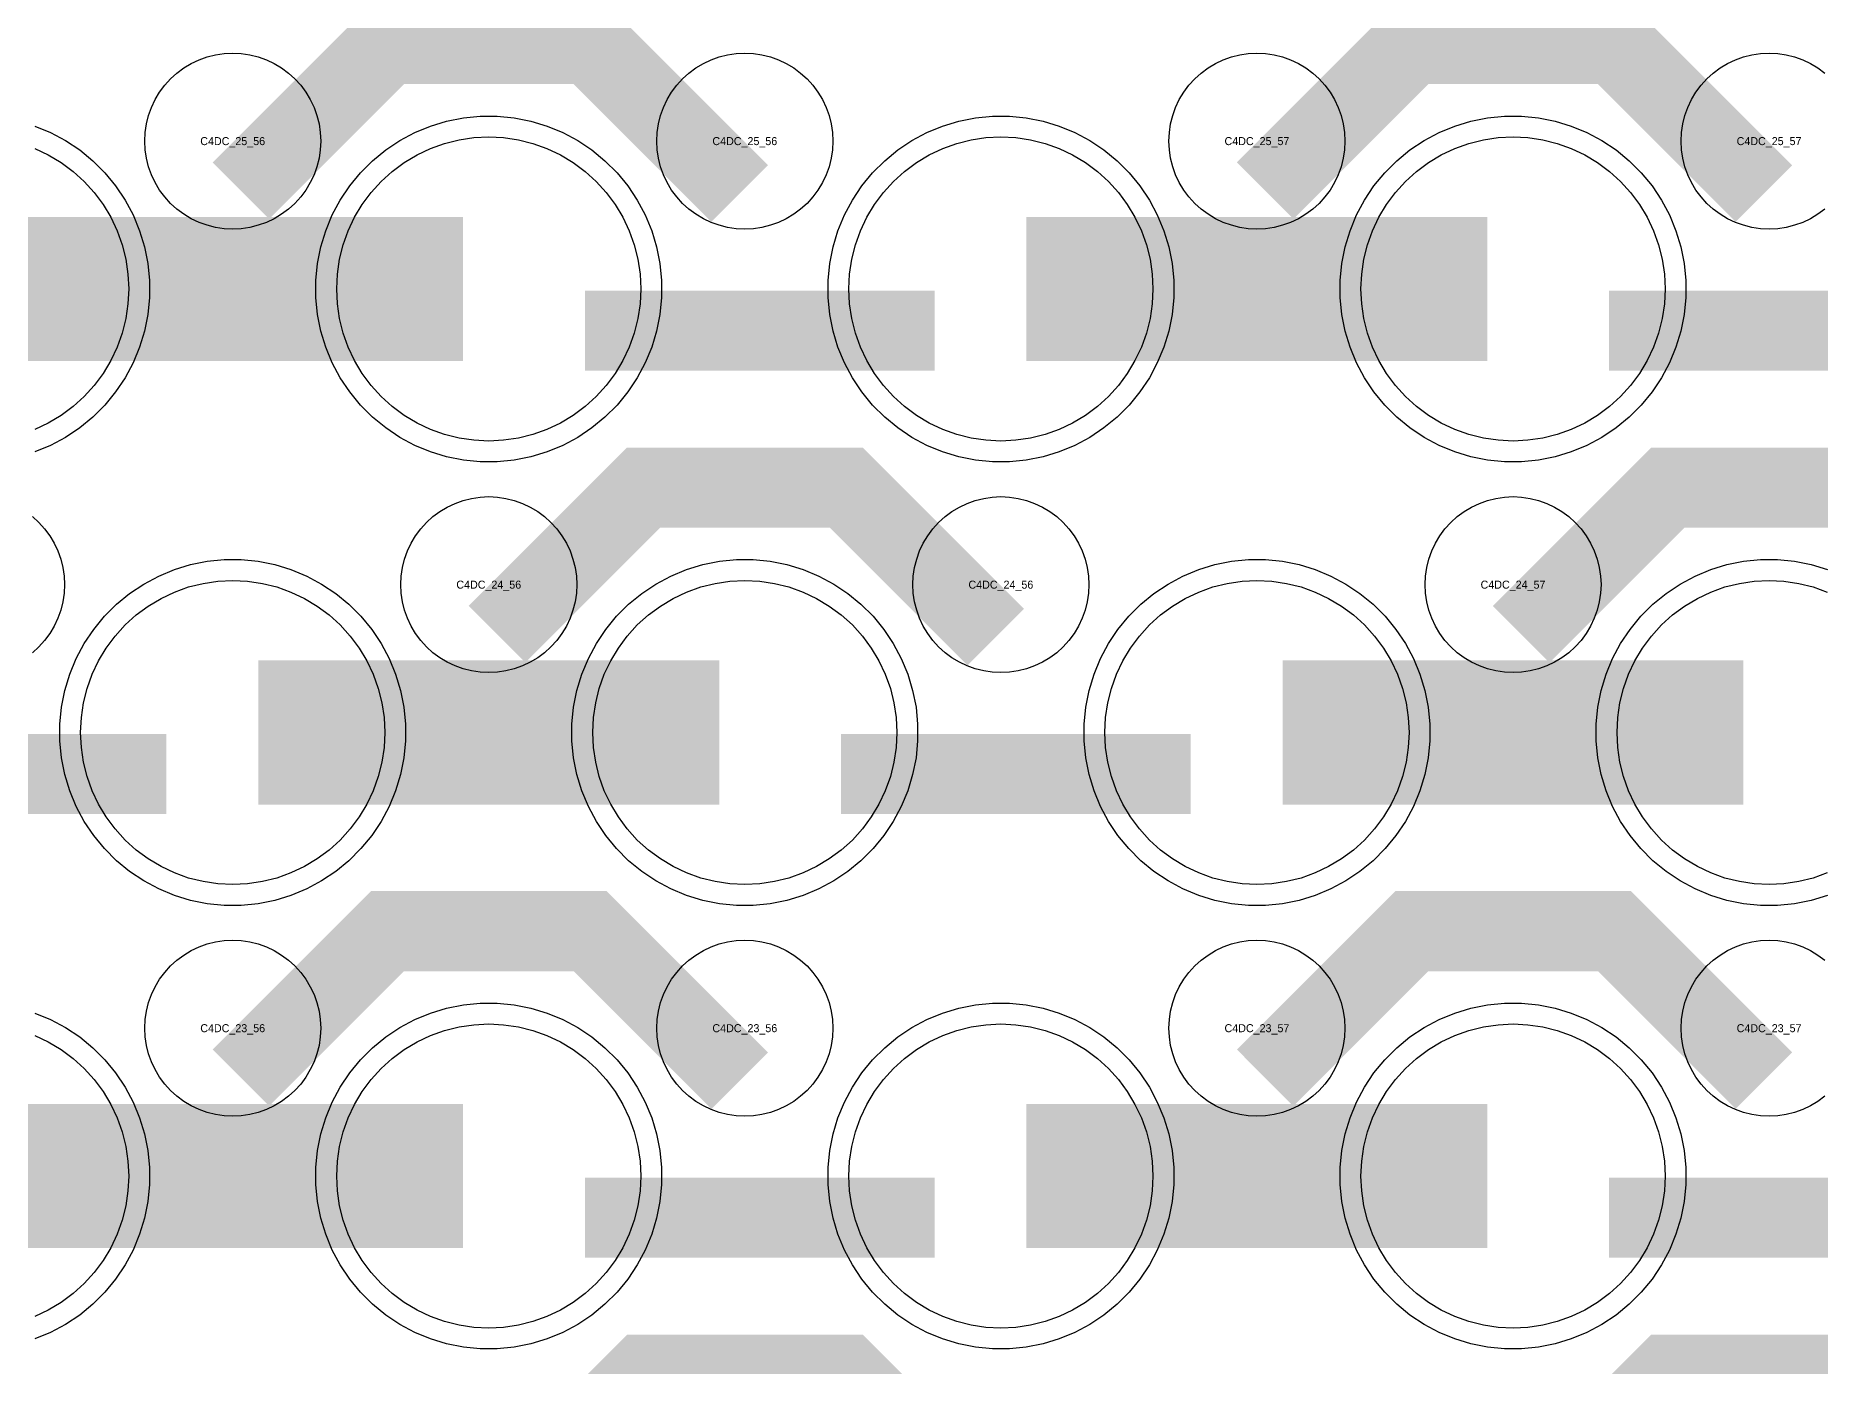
# Model space of a CAD drawing. Extents: x -11880 to 11880, y -14992 to 14992.
# Drawn here: x 5858 to 6416, y -11712 to -11296 of the extents above; entities that cross this region are included whole.
import ezdxf
from ezdxf.enums import TextEntityAlignment as Align

# ---------------------------------------------------------------- set-up
doc = ezdxf.new("R2010")
doc.units = 0
doc.header["$MEASUREMENT"] = 0
for name, color, linetype in [('GDS_775_DT_237', 138, 'CONTINUOUS'), ('RDL1_FS', 34, 'CONTINUOUS'), ('RDL_BS', 160, 'CONTINUOUS')]:
    doc.layers.add(name, color=color, linetype=linetype)

msp = doc.modelspace()

# ---------------------------------------------------------------- linework, layer by layer
at = {"layer": 'RDL1_FS'}
for points in [[(6000, -11422.969), (5995.343, -11422.74), (5990.732, -11422.056), (5986.209, -11420.924), (5981.819, -11419.352), (5977.605, -11417.36), (5973.605, -11414.962), (5969.86, -11412.184), (5966.406, -11409.054), (5963.276, -11405.6), (5960.498, -11401.855), (5958.1, -11397.855), (5956.108, -11393.641), (5954.536, -11389.251), (5953.404, -11384.728), (5952.72, -11380.117), (5952.491, -11375.46), (5952.72, -11370.803), (5953.404, -11366.192), (5954.536, -11361.669), (5956.108, -11357.279), (5958.1, -11353.065), (5960.498, -11349.065), (5963.276, -11345.32), (5966.406, -11341.866), (5969.86, -11338.736), (5973.605, -11335.958), (5977.605, -11333.56), (5981.819, -11331.568), (5986.209, -11329.996), (5990.732, -11328.864), (5995.343, -11328.18), (6000, -11327.951), (6004.657, -11328.18), (6009.268, -11328.864), (6013.791, -11329.996), (6018.181, -11331.568), (6022.395, -11333.56), (6026.395, -11335.958), (6030.14, -11338.736), (6033.594, -11341.866), (6036.724, -11345.32), (6039.502, -11349.065), (6041.9, -11353.065), (6043.892, -11357.279), (6045.464, -11361.669), (6046.596, -11366.192), (6047.28, -11370.803), (6047.509, -11375.46), (6047.28, -11380.117), (6046.596, -11384.728), (6045.464, -11389.251), (6043.892, -11393.641), (6041.9, -11397.855), (6039.502, -11401.855), (6036.724, -11405.6), (6033.594, -11409.054), (6030.14, -11412.184), (6026.395, -11414.962), (6022.395, -11417.36), (6018.181, -11419.352), (6013.791, -11420.924), (6009.268, -11422.056), (6004.657, -11422.74)], [(6160, -11422.969), (6155.343, -11422.74), (6150.732, -11422.056), (6146.209, -11420.924), (6141.819, -11419.352), (6137.605, -11417.36), (6133.605, -11414.962), (6129.86, -11412.184), (6126.406, -11409.054), (6123.276, -11405.6), (6120.498, -11401.855), (6118.1, -11397.855), (6116.108, -11393.641), (6114.536, -11389.251), (6113.404, -11384.728), (6112.72, -11380.117), (6112.491, -11375.46), (6112.72, -11370.803), (6113.404, -11366.192), (6114.536, -11361.669), (6116.108, -11357.279), (6118.1, -11353.065), (6120.498, -11349.065), (6123.276, -11345.32), (6126.406, -11341.866), (6129.86, -11338.736), (6133.605, -11335.958), (6137.605, -11333.56), (6141.819, -11331.568), (6146.209, -11329.996), (6150.732, -11328.864), (6155.343, -11328.18), (6160, -11327.951), (6164.657, -11328.18), (6169.268, -11328.864), (6173.791, -11329.996), (6178.181, -11331.568), (6182.395, -11333.56), (6186.395, -11335.958), (6190.14, -11338.736), (6193.594, -11341.866), (6196.724, -11345.32), (6199.502, -11349.065), (6201.9, -11353.065), (6203.892, -11357.279), (6205.464, -11361.669), (6206.596, -11366.192), (6207.28, -11370.803), (6207.509, -11375.46), (6207.28, -11380.117), (6206.596, -11384.728), (6205.464, -11389.251), (6203.892, -11393.641), (6201.9, -11397.855), (6199.502, -11401.855), (6196.724, -11405.6), (6193.594, -11409.054), (6190.14, -11412.184), (6186.395, -11414.962), (6182.395, -11417.36), (6178.181, -11419.352), (6173.791, -11420.924), (6169.268, -11422.056), (6164.657, -11422.74)], [(6320, -11422.969), (6315.343, -11422.74), (6310.732, -11422.056), (6306.209, -11420.924), (6301.819, -11419.352), (6297.605, -11417.36), (6293.605, -11414.962), (6289.86, -11412.184), (6286.406, -11409.054), (6283.276, -11405.6), (6280.498, -11401.855), (6278.1, -11397.855), (6276.108, -11393.641), (6274.536, -11389.251), (6273.404, -11384.728), (6272.72, -11380.117), (6272.491, -11375.46), (6272.72, -11370.803), (6273.404, -11366.192), (6274.536, -11361.669), (6276.108, -11357.279), (6278.1, -11353.065), (6280.498, -11349.065), (6283.276, -11345.32), (6286.406, -11341.866), (6289.86, -11338.736), (6293.605, -11335.958), (6297.605, -11333.56), (6301.819, -11331.568), (6306.209, -11329.996), (6310.732, -11328.864), (6315.343, -11328.18), (6320, -11327.951), (6324.657, -11328.18), (6329.268, -11328.864), (6333.791, -11329.996), (6338.181, -11331.568), (6342.395, -11333.56), (6346.395, -11335.958), (6350.14, -11338.736), (6353.594, -11341.866), (6356.724, -11345.32), (6359.502, -11349.065), (6361.9, -11353.065), (6363.892, -11357.279), (6365.464, -11361.669), (6366.596, -11366.192), (6367.28, -11370.803), (6367.509, -11375.46), (6367.28, -11380.117), (6366.596, -11384.728), (6365.464, -11389.251), (6363.892, -11393.641), (6361.9, -11397.855), (6359.502, -11401.855), (6356.724, -11405.6), (6353.594, -11409.054), (6350.14, -11412.184), (6346.395, -11414.962), (6342.395, -11417.36), (6338.181, -11419.352), (6333.791, -11420.924), (6329.268, -11422.056), (6324.657, -11422.74)]]:
    msp.add_lwpolyline(points, close=True, dxfattribs=at)
msp.add_lwpolyline([(5858.181, -11331.568), (5862.395, -11333.56), (5866.395, -11335.958), (5870.14, -11338.736), (5873.594, -11341.866), (5876.724, -11345.32), (5879.502, -11349.065), (5881.9, -11353.065), (5883.892, -11357.279), (5885.464, -11361.669), (5886.596, -11366.192), (5887.28, -11370.803), (5887.509, -11375.46), (5887.28, -11380.117), (5886.596, -11384.728), (5885.464, -11389.251), (5883.892, -11393.641), (5881.9, -11397.855), (5879.502, -11401.855), (5876.724, -11405.6), (5873.594, -11409.054), (5870.14, -11412.184), (5866.395, -11414.962), (5862.395, -11417.36), (5858.181, -11419.352)], dxfattribs=at)
for points in [[(5848.002, -11375.46, 45, 45, 0), (5920.002, -11375.46, 45, 45, 0)], [(5920.002, -11375.46, 45, 45, 0), (5992.002, -11375.46, 45, 45, 0)], [(6168.002, -11375.46, 45, 45, 0), (6240.002, -11375.46, 45, 45, 0)], [(6240.002, -11375.46, 45, 45, 0), (6312.002, -11375.46, 45, 45, 0)]]:
    msp.add_lwpolyline(points, format="xyseb", dxfattribs=at)
at = {"layer": 'RDL1_FS', "color": 241, "true_color": 0xf7abae}
for points in [[(5920, -11561.534), (5915.343, -11561.305), (5910.732, -11560.621), (5906.209, -11559.489), (5901.819, -11557.917), (5897.605, -11555.925), (5893.605, -11553.527), (5889.86, -11550.749), (5886.406, -11547.619), (5883.276, -11544.165), (5880.498, -11540.42), (5878.1, -11536.42), (5876.108, -11532.206), (5874.536, -11527.816), (5873.404, -11523.293), (5872.72, -11518.682), (5872.491, -11514.025), (5872.72, -11509.368), (5873.404, -11504.757), (5874.536, -11500.234), (5876.108, -11495.844), (5878.1, -11491.63), (5880.498, -11487.63), (5883.276, -11483.885), (5886.406, -11480.431), (5889.86, -11477.301), (5893.605, -11474.523), (5897.605, -11472.125), (5901.819, -11470.133), (5906.209, -11468.561), (5910.732, -11467.429), (5915.343, -11466.745), (5920, -11466.516), (5924.657, -11466.745), (5929.268, -11467.429), (5933.791, -11468.561), (5938.181, -11470.133), (5942.395, -11472.125), (5946.395, -11474.523), (5950.14, -11477.301), (5953.594, -11480.431), (5956.724, -11483.885), (5959.502, -11487.63), (5961.9, -11491.63), (5963.892, -11495.844), (5965.464, -11500.234), (5966.596, -11504.757), (5967.28, -11509.368), (5967.509, -11514.025), (5967.28, -11518.682), (5966.596, -11523.293), (5965.464, -11527.816), (5963.892, -11532.206), (5961.9, -11536.42), (5959.502, -11540.42), (5956.724, -11544.165), (5953.594, -11547.619), (5950.14, -11550.749), (5946.395, -11553.527), (5942.395, -11555.925), (5938.181, -11557.917), (5933.791, -11559.489), (5929.268, -11560.621), (5924.657, -11561.305)], [(6080, -11561.534), (6075.343, -11561.305), (6070.732, -11560.621), (6066.209, -11559.489), (6061.819, -11557.917), (6057.605, -11555.925), (6053.605, -11553.527), (6049.86, -11550.749), (6046.406, -11547.619), (6043.276, -11544.165), (6040.498, -11540.42), (6038.1, -11536.42), (6036.108, -11532.206), (6034.536, -11527.816), (6033.404, -11523.293), (6032.72, -11518.682), (6032.491, -11514.025), (6032.72, -11509.368), (6033.404, -11504.757), (6034.536, -11500.234), (6036.108, -11495.844), (6038.1, -11491.63), (6040.498, -11487.63), (6043.276, -11483.885), (6046.406, -11480.431), (6049.86, -11477.301), (6053.605, -11474.523), (6057.605, -11472.125), (6061.819, -11470.133), (6066.209, -11468.561), (6070.732, -11467.429), (6075.343, -11466.745), (6080, -11466.516), (6084.657, -11466.745), (6089.268, -11467.429), (6093.791, -11468.561), (6098.181, -11470.133), (6102.395, -11472.125), (6106.395, -11474.523), (6110.14, -11477.301), (6113.594, -11480.431), (6116.724, -11483.885), (6119.502, -11487.63), (6121.9, -11491.63), (6123.892, -11495.844), (6125.464, -11500.234), (6126.596, -11504.757), (6127.28, -11509.368), (6127.509, -11514.025), (6127.28, -11518.682), (6126.596, -11523.293), (6125.464, -11527.816), (6123.892, -11532.206), (6121.9, -11536.42), (6119.502, -11540.42), (6116.724, -11544.165), (6113.594, -11547.619), (6110.14, -11550.749), (6106.395, -11553.527), (6102.395, -11555.925), (6098.181, -11557.917), (6093.791, -11559.489), (6089.268, -11560.621), (6084.657, -11561.305)], [(6240, -11561.534), (6235.343, -11561.305), (6230.732, -11560.621), (6226.209, -11559.489), (6221.819, -11557.917), (6217.605, -11555.925), (6213.605, -11553.527), (6209.86, -11550.749), (6206.406, -11547.619), (6203.276, -11544.165), (6200.498, -11540.42), (6198.1, -11536.42), (6196.108, -11532.206), (6194.536, -11527.816), (6193.404, -11523.293), (6192.72, -11518.682), (6192.491, -11514.025), (6192.72, -11509.368), (6193.404, -11504.757), (6194.536, -11500.234), (6196.108, -11495.844), (6198.1, -11491.63), (6200.498, -11487.63), (6203.276, -11483.885), (6206.406, -11480.431), (6209.86, -11477.301), (6213.605, -11474.523), (6217.605, -11472.125), (6221.819, -11470.133), (6226.209, -11468.561), (6230.732, -11467.429), (6235.343, -11466.745), (6240, -11466.516), (6244.657, -11466.745), (6249.268, -11467.429), (6253.791, -11468.561), (6258.181, -11470.133), (6262.395, -11472.125), (6266.395, -11474.523), (6270.14, -11477.301), (6273.594, -11480.431), (6276.724, -11483.885), (6279.502, -11487.63), (6281.9, -11491.63), (6283.892, -11495.844), (6285.464, -11500.234), (6286.596, -11504.757), (6287.28, -11509.368), (6287.509, -11514.025), (6287.28, -11518.682), (6286.596, -11523.293), (6285.464, -11527.816), (6283.892, -11532.206), (6281.9, -11536.42), (6279.502, -11540.42), (6276.724, -11544.165), (6273.594, -11547.619), (6270.14, -11550.749), (6266.395, -11553.527), (6262.395, -11555.925), (6258.181, -11557.917), (6253.791, -11559.489), (6249.268, -11560.621), (6244.657, -11561.305)], [(6000, -11700.099), (5995.343, -11699.87), (5990.732, -11699.186), (5986.209, -11698.054), (5981.819, -11696.482), (5977.605, -11694.49), (5973.605, -11692.092), (5969.86, -11689.314), (5966.406, -11686.184), (5963.276, -11682.73), (5960.498, -11678.985), (5958.1, -11674.985), (5956.108, -11670.771), (5954.536, -11666.381), (5953.404, -11661.858), (5952.72, -11657.247), (5952.491, -11652.59), (5952.72, -11647.933), (5953.404, -11643.322), (5954.536, -11638.799), (5956.108, -11634.409), (5958.1, -11630.195), (5960.498, -11626.195), (5963.276, -11622.45), (5966.406, -11618.996), (5969.86, -11615.866), (5973.605, -11613.088), (5977.605, -11610.69), (5981.819, -11608.698), (5986.209, -11607.126), (5990.732, -11605.994), (5995.343, -11605.31), (6000, -11605.081), (6004.657, -11605.31), (6009.268, -11605.994), (6013.791, -11607.126), (6018.181, -11608.698), (6022.395, -11610.69), (6026.395, -11613.088), (6030.14, -11615.866), (6033.594, -11618.996), (6036.724, -11622.45), (6039.502, -11626.195), (6041.9, -11630.195), (6043.892, -11634.409), (6045.464, -11638.799), (6046.596, -11643.322), (6047.28, -11647.933), (6047.509, -11652.59), (6047.28, -11657.247), (6046.596, -11661.858), (6045.464, -11666.381), (6043.892, -11670.771), (6041.9, -11674.985), (6039.502, -11678.985), (6036.724, -11682.73), (6033.594, -11686.184), (6030.14, -11689.314), (6026.395, -11692.092), (6022.395, -11694.49), (6018.181, -11696.482), (6013.791, -11698.054), (6009.268, -11699.186), (6004.657, -11699.87)], [(6160, -11700.099), (6155.343, -11699.87), (6150.732, -11699.186), (6146.209, -11698.054), (6141.819, -11696.482), (6137.605, -11694.49), (6133.605, -11692.092), (6129.86, -11689.314), (6126.406, -11686.184), (6123.276, -11682.73), (6120.498, -11678.985), (6118.1, -11674.985), (6116.108, -11670.771), (6114.536, -11666.381), (6113.404, -11661.858), (6112.72, -11657.247), (6112.491, -11652.59), (6112.72, -11647.933), (6113.404, -11643.322), (6114.536, -11638.799), (6116.108, -11634.409), (6118.1, -11630.195), (6120.498, -11626.195), (6123.276, -11622.45), (6126.406, -11618.996), (6129.86, -11615.866), (6133.605, -11613.088), (6137.605, -11610.69), (6141.819, -11608.698), (6146.209, -11607.126), (6150.732, -11605.994), (6155.343, -11605.31), (6160, -11605.081), (6164.657, -11605.31), (6169.268, -11605.994), (6173.791, -11607.126), (6178.181, -11608.698), (6182.395, -11610.69), (6186.395, -11613.088), (6190.14, -11615.866), (6193.594, -11618.996), (6196.724, -11622.45), (6199.502, -11626.195), (6201.9, -11630.195), (6203.892, -11634.409), (6205.464, -11638.799), (6206.596, -11643.322), (6207.28, -11647.933), (6207.509, -11652.59), (6207.28, -11657.247), (6206.596, -11661.858), (6205.464, -11666.381), (6203.892, -11670.771), (6201.9, -11674.985), (6199.502, -11678.985), (6196.724, -11682.73), (6193.594, -11686.184), (6190.14, -11689.314), (6186.395, -11692.092), (6182.395, -11694.49), (6178.181, -11696.482), (6173.791, -11698.054), (6169.268, -11699.186), (6164.657, -11699.87)], [(6320, -11700.099), (6315.343, -11699.87), (6310.732, -11699.186), (6306.209, -11698.054), (6301.819, -11696.482), (6297.605, -11694.49), (6293.605, -11692.092), (6289.86, -11689.314), (6286.406, -11686.184), (6283.276, -11682.73), (6280.498, -11678.985), (6278.1, -11674.985), (6276.108, -11670.771), (6274.536, -11666.381), (6273.404, -11661.858), (6272.72, -11657.247), (6272.491, -11652.59), (6272.72, -11647.933), (6273.404, -11643.322), (6274.536, -11638.799), (6276.108, -11634.409), (6278.1, -11630.195), (6280.498, -11626.195), (6283.276, -11622.45), (6286.406, -11618.996), (6289.86, -11615.866), (6293.605, -11613.088), (6297.605, -11610.69), (6301.819, -11608.698), (6306.209, -11607.126), (6310.732, -11605.994), (6315.343, -11605.31), (6320, -11605.081), (6324.657, -11605.31), (6329.268, -11605.994), (6333.791, -11607.126), (6338.181, -11608.698), (6342.395, -11610.69), (6346.395, -11613.088), (6350.14, -11615.866), (6353.594, -11618.996), (6356.724, -11622.45), (6359.502, -11626.195), (6361.9, -11630.195), (6363.892, -11634.409), (6365.464, -11638.799), (6366.596, -11643.322), (6367.28, -11647.933), (6367.509, -11652.59), (6367.28, -11657.247), (6366.596, -11661.858), (6365.464, -11666.381), (6363.892, -11670.771), (6361.9, -11674.985), (6359.502, -11678.985), (6356.724, -11682.73), (6353.594, -11686.184), (6350.14, -11689.314), (6346.395, -11692.092), (6342.395, -11694.49), (6338.181, -11696.482), (6333.791, -11698.054), (6329.268, -11699.186), (6324.657, -11699.87)]]:
    msp.add_lwpolyline(points, close=True, dxfattribs=at)
for points in [[(6418.181, -11557.917), (6413.791, -11559.489), (6409.268, -11560.621), (6404.657, -11561.305), (6400, -11561.534), (6395.343, -11561.305), (6390.732, -11560.621), (6386.209, -11559.489), (6381.819, -11557.917), (6377.605, -11555.925), (6373.605, -11553.527), (6369.86, -11550.749), (6366.406, -11547.619), (6363.276, -11544.165), (6360.498, -11540.42), (6358.1, -11536.42), (6356.108, -11532.206), (6354.536, -11527.816), (6353.404, -11523.293), (6352.72, -11518.682), (6352.491, -11514.025), (6352.72, -11509.368), (6353.404, -11504.757), (6354.536, -11500.234), (6356.108, -11495.844), (6358.1, -11491.63), (6360.498, -11487.63), (6363.276, -11483.885), (6366.406, -11480.431), (6369.86, -11477.301), (6373.605, -11474.523), (6377.605, -11472.125), (6381.819, -11470.133), (6386.209, -11468.561), (6390.732, -11467.429), (6395.343, -11466.745), (6400, -11466.516), (6404.657, -11466.745), (6409.268, -11467.429), (6413.791, -11468.561), (6418.181, -11470.133)], [(5858.181, -11608.698), (5862.395, -11610.69), (5866.395, -11613.088), (5870.14, -11615.866), (5873.594, -11618.996), (5876.724, -11622.45), (5879.502, -11626.195), (5881.9, -11630.195), (5883.892, -11634.409), (5885.464, -11638.799), (5886.596, -11643.322), (5887.28, -11647.933), (5887.509, -11652.59), (5887.28, -11657.247), (5886.596, -11661.858), (5885.464, -11666.381), (5883.892, -11670.771), (5881.9, -11674.985), (5879.502, -11678.985), (5876.724, -11682.73), (5873.594, -11686.184), (5870.14, -11689.314), (5866.395, -11692.092), (5862.395, -11694.49), (5858.181, -11696.482)]]:
    msp.add_lwpolyline(points, dxfattribs=at)
for points in [[(5928.002, -11514.025, 45, 45, 0), (6000.002, -11514.025, 45, 45, 0)], [(6000.002, -11514.025, 45, 45, 0), (6072.002, -11514.025, 45, 45, 0)], [(6248.002, -11514.025, 45, 45, 0), (6320.002, -11514.025, 45, 45, 0)], [(6320.002, -11514.025, 45, 45, 0), (6392.002, -11514.025, 45, 45, 0)], [(5848.002, -11652.59, 45, 45, 0), (5920.002, -11652.59, 45, 45, 0)], [(5920.002, -11652.59, 45, 45, 0), (5992.002, -11652.59, 45, 45, 0)], [(6168.002, -11652.59, 45, 45, 0), (6240.002, -11652.59, 45, 45, 0)], [(6240.002, -11652.59, 45, 45, 0), (6312.002, -11652.59, 45, 45, 0)]]:
    msp.add_lwpolyline(points, format="xyseb", dxfattribs=at)
at = {"layer": 'RDL_BS'}
for points in [[(5922.562, -11344.774, 25, 25, 0), (5968.377, -11298.959, 25, 25, 0), (6001.93, -11298.959, 25, 25, 0)], [(6078.401, -11345.673, 25, 25, 0), (6031.687, -11298.959, 25, 25, 0), (6001.929, -11298.959, 25, 25, 0)], [(6242.562, -11344.774, 25, 25, 0), (6288.377, -11298.959, 25, 25, 0), (6321.93, -11298.959, 25, 25, 0)], [(6398.401, -11345.673, 25, 25, 0), (6351.687, -11298.959, 25, 25, 0), (6321.929, -11298.959, 25, 25, 0)], [(6030.016, -11388.473, 25, 25, 0), (6139.281, -11388.473, 25, 25, 0)], [(6350.016, -11388.473, 25, 25, 0), (6459.281, -11388.473, 25, 25, 0)], [(6002.562, -11483.339, 25, 25, 0), (6048.377, -11437.524, 25, 25, 0), (6081.93, -11437.524, 25, 25, 0)], [(6158.401, -11484.238, 25, 25, 0), (6111.687, -11437.524, 25, 25, 0), (6081.929, -11437.524, 25, 25, 0)], [(6322.562, -11483.339, 25, 25, 0), (6368.377, -11437.524, 25, 25, 0), (6401.93, -11437.524, 25, 25, 0)], [(6478.401, -11484.238, 25, 25, 0), (6431.687, -11437.524, 25, 25, 0), (6401.929, -11437.524, 25, 25, 0)], [(5922.562, -11621.904, 25, 25, 0), (5968.377, -11576.089, 25, 25, 0), (6001.93, -11576.089, 25, 25, 0)], [(6078.401, -11622.803, 25, 25, 0), (6031.687, -11576.089, 25, 25, 0), (6001.929, -11576.089, 25, 25, 0)], [(6242.562, -11621.904, 25, 25, 0), (6288.377, -11576.089, 25, 25, 0), (6321.93, -11576.089, 25, 25, 0)], [(6398.401, -11622.803, 25, 25, 0), (6351.687, -11576.089, 25, 25, 0), (6321.929, -11576.089, 25, 25, 0)], [(6002.562, -11760.469, 25, 25, 0), (6048.377, -11714.654, 25, 25, 0), (6081.93, -11714.654, 25, 25, 0)], [(6158.401, -11761.368, 25, 25, 0), (6111.687, -11714.654, 25, 25, 0), (6081.929, -11714.654, 25, 25, 0)], [(6322.562, -11760.469, 25, 25, 0), (6368.377, -11714.654, 25, 25, 0), (6401.93, -11714.654, 25, 25, 0)], [(6478.401, -11761.368, 25, 25, 0), (6431.687, -11714.654, 25, 25, 0), (6401.929, -11714.654, 25, 25, 0)]]:
    msp.add_lwpolyline(points, format="xyseb", dxfattribs=at)
for points in [[(5920, -11356.766), (5917.307, -11356.634), (5914.635, -11356.238), (5912.016, -11355.581), (5909.481, -11354.674), (5907.044, -11353.522), (5904.72, -11352.129), (5902.557, -11350.526), (5900.558, -11348.714), (5898.746, -11346.715), (5897.143, -11344.552), (5895.75, -11342.228), (5894.598, -11339.791), (5893.691, -11337.256), (5893.034, -11334.637), (5892.638, -11331.965), (5892.506, -11329.272), (5892.638, -11326.579), (5893.034, -11323.907), (5893.691, -11321.288), (5894.598, -11318.753), (5895.75, -11316.316), (5897.143, -11313.992), (5898.746, -11311.829), (5900.558, -11309.83), (5902.557, -11308.018), (5904.72, -11306.415), (5907.044, -11305.022), (5909.481, -11303.87), (5912.016, -11302.963), (5914.635, -11302.306), (5917.307, -11301.91), (5920, -11301.778), (5922.693, -11301.91), (5925.365, -11302.306), (5927.984, -11302.963), (5930.519, -11303.87), (5932.956, -11305.022), (5935.28, -11306.415), (5937.443, -11308.018), (5939.442, -11309.83), (5941.254, -11311.829), (5942.857, -11313.992), (5944.25, -11316.316), (5945.402, -11318.753), (5946.309, -11321.288), (5946.966, -11323.907), (5947.362, -11326.579), (5947.494, -11329.272), (5947.362, -11331.965), (5946.966, -11334.637), (5946.309, -11337.256), (5945.402, -11339.791), (5944.25, -11342.228), (5942.857, -11344.552), (5941.254, -11346.715), (5939.442, -11348.714), (5937.443, -11350.526), (5935.28, -11352.129), (5932.956, -11353.522), (5930.519, -11354.674), (5927.984, -11355.581), (5925.365, -11356.238), (5922.693, -11356.634)], [(6080, -11356.766), (6077.307, -11356.634), (6074.635, -11356.238), (6072.016, -11355.581), (6069.481, -11354.674), (6067.044, -11353.522), (6064.72, -11352.129), (6062.557, -11350.526), (6060.558, -11348.714), (6058.746, -11346.715), (6057.143, -11344.552), (6055.75, -11342.228), (6054.598, -11339.791), (6053.691, -11337.256), (6053.034, -11334.637), (6052.638, -11331.965), (6052.506, -11329.272), (6052.638, -11326.579), (6053.034, -11323.907), (6053.691, -11321.288), (6054.598, -11318.753), (6055.75, -11316.316), (6057.143, -11313.992), (6058.746, -11311.829), (6060.558, -11309.83), (6062.557, -11308.018), (6064.72, -11306.415), (6067.044, -11305.022), (6069.481, -11303.87), (6072.016, -11302.963), (6074.635, -11302.306), (6077.307, -11301.91), (6080, -11301.778), (6082.693, -11301.91), (6085.365, -11302.306), (6087.984, -11302.963), (6090.519, -11303.87), (6092.956, -11305.022), (6095.28, -11306.415), (6097.443, -11308.018), (6099.442, -11309.83), (6101.254, -11311.829), (6102.857, -11313.992), (6104.25, -11316.316), (6105.402, -11318.753), (6106.309, -11321.288), (6106.966, -11323.907), (6107.362, -11326.579), (6107.494, -11329.272), (6107.362, -11331.965), (6106.966, -11334.637), (6106.309, -11337.256), (6105.402, -11339.791), (6104.25, -11342.228), (6102.857, -11344.552), (6101.254, -11346.715), (6099.442, -11348.714), (6097.443, -11350.526), (6095.28, -11352.129), (6092.956, -11353.522), (6090.519, -11354.674), (6087.984, -11355.581), (6085.365, -11356.238), (6082.693, -11356.634)], [(6240, -11356.766), (6237.307, -11356.634), (6234.635, -11356.238), (6232.016, -11355.581), (6229.481, -11354.674), (6227.044, -11353.522), (6224.72, -11352.129), (6222.557, -11350.526), (6220.558, -11348.714), (6218.746, -11346.715), (6217.143, -11344.552), (6215.75, -11342.228), (6214.598, -11339.791), (6213.691, -11337.256), (6213.034, -11334.637), (6212.638, -11331.965), (6212.506, -11329.272), (6212.638, -11326.579), (6213.034, -11323.907), (6213.691, -11321.288), (6214.598, -11318.753), (6215.75, -11316.316), (6217.143, -11313.992), (6218.746, -11311.829), (6220.558, -11309.83), (6222.557, -11308.018), (6224.72, -11306.415), (6227.044, -11305.022), (6229.481, -11303.87), (6232.016, -11302.963), (6234.635, -11302.306), (6237.307, -11301.91), (6240, -11301.778), (6242.693, -11301.91), (6245.365, -11302.306), (6247.984, -11302.963), (6250.519, -11303.87), (6252.956, -11305.022), (6255.28, -11306.415), (6257.443, -11308.018), (6259.442, -11309.83), (6261.254, -11311.829), (6262.857, -11313.992), (6264.25, -11316.316), (6265.402, -11318.753), (6266.309, -11321.288), (6266.966, -11323.907), (6267.362, -11326.579), (6267.494, -11329.272), (6267.362, -11331.965), (6266.966, -11334.637), (6266.309, -11337.256), (6265.402, -11339.791), (6264.25, -11342.228), (6262.857, -11344.552), (6261.254, -11346.715), (6259.442, -11348.714), (6257.443, -11350.526), (6255.28, -11352.129), (6252.956, -11353.522), (6250.519, -11354.674), (6247.984, -11355.581), (6245.365, -11356.238), (6242.693, -11356.634)], [(5997.356, -11429.46), (5992.062, -11428.943), (5986.835, -11427.897), (5981.795, -11426.366), (5976.885, -11424.335), (5972.223, -11421.843), (5967.809, -11418.896), (5963.708, -11415.534), (5959.926, -11411.752), (5956.564, -11407.651), (5953.617, -11403.237), (5951.125, -11398.575), (5949.094, -11393.665), (5947.563, -11388.625), (5946.517, -11383.398), (5946, -11378.104), (5946, -11372.816), (5946.517, -11367.522), (5947.563, -11362.295), (5949.094, -11357.255), (5951.125, -11352.345), (5953.617, -11347.683), (5956.564, -11343.269), (5959.926, -11339.168), (5963.708, -11335.386), (5967.809, -11332.024), (5972.223, -11329.077), (5976.885, -11326.585), (5981.795, -11324.554), (5986.835, -11323.023), (5992.062, -11321.977), (5997.356, -11321.46), (6002.644, -11321.46), (6007.938, -11321.977), (6013.165, -11323.023), (6018.205, -11324.554), (6023.115, -11326.585), (6027.777, -11329.077), (6032.191, -11332.024), (6036.292, -11335.386), (6040.074, -11339.168), (6043.436, -11343.269), (6046.383, -11347.683), (6048.875, -11352.345), (6050.906, -11357.255), (6052.437, -11362.295), (6053.483, -11367.522), (6054, -11372.816), (6054, -11378.104), (6053.483, -11383.398), (6052.437, -11388.625), (6050.906, -11393.665), (6048.875, -11398.575), (6046.383, -11403.237), (6043.436, -11407.651), (6040.074, -11411.752), (6036.292, -11415.534), (6032.191, -11418.896), (6027.777, -11421.843), (6023.115, -11424.335), (6018.205, -11426.366), (6013.165, -11427.897), (6007.938, -11428.943), (6002.644, -11429.46)], [(6157.356, -11429.46), (6152.062, -11428.943), (6146.835, -11427.897), (6141.795, -11426.366), (6136.885, -11424.335), (6132.223, -11421.843), (6127.809, -11418.896), (6123.708, -11415.534), (6119.926, -11411.752), (6116.564, -11407.651), (6113.617, -11403.237), (6111.125, -11398.575), (6109.094, -11393.665), (6107.563, -11388.625), (6106.517, -11383.398), (6106, -11378.104), (6106, -11372.816), (6106.517, -11367.522), (6107.563, -11362.295), (6109.094, -11357.255), (6111.125, -11352.345), (6113.617, -11347.683), (6116.564, -11343.269), (6119.926, -11339.168), (6123.708, -11335.386), (6127.809, -11332.024), (6132.223, -11329.077), (6136.885, -11326.585), (6141.795, -11324.554), (6146.835, -11323.023), (6152.062, -11321.977), (6157.356, -11321.46), (6162.644, -11321.46), (6167.938, -11321.977), (6173.165, -11323.023), (6178.205, -11324.554), (6183.115, -11326.585), (6187.777, -11329.077), (6192.191, -11332.024), (6196.292, -11335.386), (6200.074, -11339.168), (6203.436, -11343.269), (6206.383, -11347.683), (6208.875, -11352.345), (6210.906, -11357.255), (6212.437, -11362.295), (6213.483, -11367.522), (6214, -11372.816), (6214, -11378.104), (6213.483, -11383.398), (6212.437, -11388.625), (6210.906, -11393.665), (6208.875, -11398.575), (6206.383, -11403.237), (6203.436, -11407.651), (6200.074, -11411.752), (6196.292, -11415.534), (6192.191, -11418.896), (6187.777, -11421.843), (6183.115, -11424.335), (6178.205, -11426.366), (6173.165, -11427.897), (6167.938, -11428.943), (6162.644, -11429.46)], [(6317.356, -11429.46), (6312.062, -11428.943), (6306.835, -11427.897), (6301.795, -11426.366), (6296.885, -11424.335), (6292.223, -11421.843), (6287.809, -11418.896), (6283.708, -11415.534), (6279.926, -11411.752), (6276.564, -11407.651), (6273.617, -11403.237), (6271.125, -11398.575), (6269.094, -11393.665), (6267.563, -11388.625), (6266.517, -11383.398), (6266, -11378.104), (6266, -11372.816), (6266.517, -11367.522), (6267.563, -11362.295), (6269.094, -11357.255), (6271.125, -11352.345), (6273.617, -11347.683), (6276.564, -11343.269), (6279.926, -11339.168), (6283.708, -11335.386), (6287.809, -11332.024), (6292.223, -11329.077), (6296.885, -11326.585), (6301.795, -11324.554), (6306.835, -11323.023), (6312.062, -11321.977), (6317.356, -11321.46), (6322.644, -11321.46), (6327.938, -11321.977), (6333.165, -11323.023), (6338.205, -11324.554), (6343.115, -11326.585), (6347.777, -11329.077), (6352.191, -11332.024), (6356.292, -11335.386), (6360.074, -11339.168), (6363.436, -11343.269), (6366.383, -11347.683), (6368.875, -11352.345), (6370.906, -11357.255), (6372.437, -11362.295), (6373.483, -11367.522), (6374, -11372.816), (6374, -11378.104), (6373.483, -11383.398), (6372.437, -11388.625), (6370.906, -11393.665), (6368.875, -11398.575), (6366.383, -11403.237), (6363.436, -11407.651), (6360.074, -11411.752), (6356.292, -11415.534), (6352.191, -11418.896), (6347.777, -11421.843), (6343.115, -11424.335), (6338.205, -11426.366), (6333.165, -11427.897), (6327.938, -11428.943), (6322.644, -11429.46)], [(6000, -11495.331), (5997.307, -11495.199), (5994.635, -11494.803), (5992.016, -11494.146), (5989.481, -11493.239), (5987.044, -11492.087), (5984.72, -11490.694), (5982.557, -11489.091), (5980.558, -11487.279), (5978.746, -11485.28), (5977.143, -11483.117), (5975.75, -11480.793), (5974.598, -11478.356), (5973.691, -11475.821), (5973.034, -11473.202), (5972.638, -11470.53), (5972.506, -11467.837), (5972.638, -11465.144), (5973.034, -11462.472), (5973.691, -11459.853), (5974.598, -11457.318), (5975.75, -11454.881), (5977.143, -11452.557), (5978.746, -11450.394), (5980.558, -11448.395), (5982.557, -11446.583), (5984.72, -11444.98), (5987.044, -11443.587), (5989.481, -11442.435), (5992.016, -11441.528), (5994.635, -11440.871), (5997.307, -11440.475), (6000, -11440.343), (6002.693, -11440.475), (6005.365, -11440.871), (6007.984, -11441.528), (6010.519, -11442.435), (6012.956, -11443.587), (6015.28, -11444.98), (6017.443, -11446.583), (6019.442, -11448.395), (6021.254, -11450.394), (6022.857, -11452.557), (6024.25, -11454.881), (6025.402, -11457.318), (6026.309, -11459.853), (6026.966, -11462.472), (6027.362, -11465.144), (6027.494, -11467.837), (6027.362, -11470.53), (6026.966, -11473.202), (6026.309, -11475.821), (6025.402, -11478.356), (6024.25, -11480.793), (6022.857, -11483.117), (6021.254, -11485.28), (6019.442, -11487.279), (6017.443, -11489.091), (6015.28, -11490.694), (6012.956, -11492.087), (6010.519, -11493.239), (6007.984, -11494.146), (6005.365, -11494.803), (6002.693, -11495.199)], [(6160, -11495.331), (6157.307, -11495.199), (6154.635, -11494.803), (6152.016, -11494.146), (6149.481, -11493.239), (6147.044, -11492.087), (6144.72, -11490.694), (6142.557, -11489.091), (6140.558, -11487.279), (6138.746, -11485.28), (6137.143, -11483.117), (6135.75, -11480.793), (6134.598, -11478.356), (6133.691, -11475.821), (6133.034, -11473.202), (6132.638, -11470.53), (6132.506, -11467.837), (6132.638, -11465.144), (6133.034, -11462.472), (6133.691, -11459.853), (6134.598, -11457.318), (6135.75, -11454.881), (6137.143, -11452.557), (6138.746, -11450.394), (6140.558, -11448.395), (6142.557, -11446.583), (6144.72, -11444.98), (6147.044, -11443.587), (6149.481, -11442.435), (6152.016, -11441.528), (6154.635, -11440.871), (6157.307, -11440.475), (6160, -11440.343), (6162.693, -11440.475), (6165.365, -11440.871), (6167.984, -11441.528), (6170.519, -11442.435), (6172.956, -11443.587), (6175.28, -11444.98), (6177.443, -11446.583), (6179.442, -11448.395), (6181.254, -11450.394), (6182.857, -11452.557), (6184.25, -11454.881), (6185.402, -11457.318), (6186.309, -11459.853), (6186.966, -11462.472), (6187.362, -11465.144), (6187.494, -11467.837), (6187.362, -11470.53), (6186.966, -11473.202), (6186.309, -11475.821), (6185.402, -11478.356), (6184.25, -11480.793), (6182.857, -11483.117), (6181.254, -11485.28), (6179.442, -11487.279), (6177.443, -11489.091), (6175.28, -11490.694), (6172.956, -11492.087), (6170.519, -11493.239), (6167.984, -11494.146), (6165.365, -11494.803), (6162.693, -11495.199)], [(6320, -11495.331), (6317.307, -11495.199), (6314.635, -11494.803), (6312.016, -11494.146), (6309.481, -11493.239), (6307.044, -11492.087), (6304.72, -11490.694), (6302.557, -11489.091), (6300.558, -11487.279), (6298.746, -11485.28), (6297.143, -11483.117), (6295.75, -11480.793), (6294.598, -11478.356), (6293.691, -11475.821), (6293.034, -11473.202), (6292.638, -11470.53), (6292.506, -11467.837), (6292.638, -11465.144), (6293.034, -11462.472), (6293.691, -11459.853), (6294.598, -11457.318), (6295.75, -11454.881), (6297.143, -11452.557), (6298.746, -11450.394), (6300.558, -11448.395), (6302.557, -11446.583), (6304.72, -11444.98), (6307.044, -11443.587), (6309.481, -11442.435), (6312.016, -11441.528), (6314.635, -11440.871), (6317.307, -11440.475), (6320, -11440.343), (6322.693, -11440.475), (6325.365, -11440.871), (6327.984, -11441.528), (6330.519, -11442.435), (6332.956, -11443.587), (6335.28, -11444.98), (6337.443, -11446.583), (6339.442, -11448.395), (6341.254, -11450.394), (6342.857, -11452.557), (6344.25, -11454.881), (6345.402, -11457.318), (6346.309, -11459.853), (6346.966, -11462.472), (6347.362, -11465.144), (6347.494, -11467.837), (6347.362, -11470.53), (6346.966, -11473.202), (6346.309, -11475.821), (6345.402, -11478.356), (6344.25, -11480.793), (6342.857, -11483.117), (6341.254, -11485.28), (6339.442, -11487.279), (6337.443, -11489.091), (6335.28, -11490.694), (6332.956, -11492.087), (6330.519, -11493.239), (6327.984, -11494.146), (6325.365, -11494.803), (6322.693, -11495.199)], [(5920, -11633.896), (5917.307, -11633.764), (5914.635, -11633.368), (5912.016, -11632.711), (5909.481, -11631.804), (5907.044, -11630.652), (5904.72, -11629.259), (5902.557, -11627.656), (5900.558, -11625.844), (5898.746, -11623.845), (5897.143, -11621.682), (5895.75, -11619.358), (5894.598, -11616.921), (5893.691, -11614.386), (5893.034, -11611.767), (5892.638, -11609.095), (5892.506, -11606.402), (5892.638, -11603.709), (5893.034, -11601.037), (5893.691, -11598.418), (5894.598, -11595.883), (5895.75, -11593.446), (5897.143, -11591.122), (5898.746, -11588.959), (5900.558, -11586.96), (5902.557, -11585.148), (5904.72, -11583.545), (5907.044, -11582.152), (5909.481, -11581), (5912.016, -11580.093), (5914.635, -11579.436), (5917.307, -11579.04), (5920, -11578.908), (5922.693, -11579.04), (5925.365, -11579.436), (5927.984, -11580.093), (5930.519, -11581), (5932.956, -11582.152), (5935.28, -11583.545), (5937.443, -11585.148), (5939.442, -11586.96), (5941.254, -11588.959), (5942.857, -11591.122), (5944.25, -11593.446), (5945.402, -11595.883), (5946.309, -11598.418), (5946.966, -11601.037), (5947.362, -11603.709), (5947.494, -11606.402), (5947.362, -11609.095), (5946.966, -11611.767), (5946.309, -11614.386), (5945.402, -11616.921), (5944.25, -11619.358), (5942.857, -11621.682), (5941.254, -11623.845), (5939.442, -11625.844), (5937.443, -11627.656), (5935.28, -11629.259), (5932.956, -11630.652), (5930.519, -11631.804), (5927.984, -11632.711), (5925.365, -11633.368), (5922.693, -11633.764)], [(6080, -11633.896), (6077.307, -11633.764), (6074.635, -11633.368), (6072.016, -11632.711), (6069.481, -11631.804), (6067.044, -11630.652), (6064.72, -11629.259), (6062.557, -11627.656), (6060.558, -11625.844), (6058.746, -11623.845), (6057.143, -11621.682), (6055.75, -11619.358), (6054.598, -11616.921), (6053.691, -11614.386), (6053.034, -11611.767), (6052.638, -11609.095), (6052.506, -11606.402), (6052.638, -11603.709), (6053.034, -11601.037), (6053.691, -11598.418), (6054.598, -11595.883), (6055.75, -11593.446), (6057.143, -11591.122), (6058.746, -11588.959), (6060.558, -11586.96), (6062.557, -11585.148), (6064.72, -11583.545), (6067.044, -11582.152), (6069.481, -11581), (6072.016, -11580.093), (6074.635, -11579.436), (6077.307, -11579.04), (6080, -11578.908), (6082.693, -11579.04), (6085.365, -11579.436), (6087.984, -11580.093), (6090.519, -11581), (6092.956, -11582.152), (6095.28, -11583.545), (6097.443, -11585.148), (6099.442, -11586.96), (6101.254, -11588.959), (6102.857, -11591.122), (6104.25, -11593.446), (6105.402, -11595.883), (6106.309, -11598.418), (6106.966, -11601.037), (6107.362, -11603.709), (6107.494, -11606.402), (6107.362, -11609.095), (6106.966, -11611.767), (6106.309, -11614.386), (6105.402, -11616.921), (6104.25, -11619.358), (6102.857, -11621.682), (6101.254, -11623.845), (6099.442, -11625.844), (6097.443, -11627.656), (6095.28, -11629.259), (6092.956, -11630.652), (6090.519, -11631.804), (6087.984, -11632.711), (6085.365, -11633.368), (6082.693, -11633.764)], [(6240, -11633.896), (6237.307, -11633.764), (6234.635, -11633.368), (6232.016, -11632.711), (6229.481, -11631.804), (6227.044, -11630.652), (6224.72, -11629.259), (6222.557, -11627.656), (6220.558, -11625.844), (6218.746, -11623.845), (6217.143, -11621.682), (6215.75, -11619.358), (6214.598, -11616.921), (6213.691, -11614.386), (6213.034, -11611.767), (6212.638, -11609.095), (6212.506, -11606.402), (6212.638, -11603.709), (6213.034, -11601.037), (6213.691, -11598.418), (6214.598, -11595.883), (6215.75, -11593.446), (6217.143, -11591.122), (6218.746, -11588.959), (6220.558, -11586.96), (6222.557, -11585.148), (6224.72, -11583.545), (6227.044, -11582.152), (6229.481, -11581), (6232.016, -11580.093), (6234.635, -11579.436), (6237.307, -11579.04), (6240, -11578.908), (6242.693, -11579.04), (6245.365, -11579.436), (6247.984, -11580.093), (6250.519, -11581), (6252.956, -11582.152), (6255.28, -11583.545), (6257.443, -11585.148), (6259.442, -11586.96), (6261.254, -11588.959), (6262.857, -11591.122), (6264.25, -11593.446), (6265.402, -11595.883), (6266.309, -11598.418), (6266.966, -11601.037), (6267.362, -11603.709), (6267.494, -11606.402), (6267.362, -11609.095), (6266.966, -11611.767), (6266.309, -11614.386), (6265.402, -11616.921), (6264.25, -11619.358), (6262.857, -11621.682), (6261.254, -11623.845), (6259.442, -11625.844), (6257.443, -11627.656), (6255.28, -11629.259), (6252.956, -11630.652), (6250.519, -11631.804), (6247.984, -11632.711), (6245.365, -11633.368), (6242.693, -11633.764)]]:
    msp.add_lwpolyline(points, close=True, dxfattribs=at)
for points in [[(6417.443, -11350.526), (6415.28, -11352.129), (6412.956, -11353.522), (6410.519, -11354.674), (6407.984, -11355.581), (6405.365, -11356.238), (6402.693, -11356.634), (6400, -11356.766), (6397.307, -11356.634), (6394.635, -11356.238), (6392.016, -11355.581), (6389.481, -11354.674), (6387.044, -11353.522), (6384.72, -11352.129), (6382.557, -11350.526), (6380.558, -11348.714), (6378.746, -11346.715), (6377.143, -11344.552), (6375.75, -11342.228), (6374.598, -11339.791), (6373.691, -11337.256), (6373.034, -11334.637), (6372.638, -11331.965), (6372.506, -11329.272), (6372.638, -11326.579), (6373.034, -11323.907), (6373.691, -11321.288), (6374.598, -11318.753), (6375.75, -11316.316), (6377.143, -11313.992), (6378.746, -11311.829), (6380.558, -11309.83), (6382.557, -11308.018), (6384.72, -11306.415), (6387.044, -11305.022), (6389.481, -11303.87), (6392.016, -11302.963), (6394.635, -11302.306), (6397.307, -11301.91), (6400, -11301.778), (6402.693, -11301.91), (6405.365, -11302.306), (6407.984, -11302.963), (6410.519, -11303.87), (6412.956, -11305.022), (6415.28, -11306.415), (6417.443, -11308.018)], [(5858.205, -11324.554), (5863.115, -11326.585), (5867.777, -11329.077), (5872.191, -11332.024), (5876.292, -11335.386), (5880.074, -11339.168), (5883.436, -11343.269), (5886.383, -11347.683), (5888.875, -11352.345), (5890.906, -11357.255), (5892.437, -11362.295), (5893.483, -11367.522), (5894, -11372.816), (5894, -11378.104), (5893.483, -11383.398), (5892.437, -11388.625), (5890.906, -11393.665), (5888.875, -11398.575), (5886.383, -11403.237), (5883.436, -11407.651), (5880.074, -11411.752), (5876.292, -11415.534), (5872.191, -11418.896), (5867.777, -11421.843), (5863.115, -11424.335), (5858.205, -11426.366)], [(5857.443, -11446.583), (5859.442, -11448.395), (5861.254, -11450.394), (5862.857, -11452.557), (5864.25, -11454.881), (5865.402, -11457.318), (5866.309, -11459.853), (5866.966, -11462.472), (5867.362, -11465.144), (5867.494, -11467.837), (5867.362, -11470.53), (5866.966, -11473.202), (5866.309, -11475.821), (5865.402, -11478.356), (5864.25, -11480.793), (5862.857, -11483.117), (5861.254, -11485.28), (5859.442, -11487.279), (5857.443, -11489.091)], [(6417.443, -11627.656), (6415.28, -11629.259), (6412.956, -11630.652), (6410.519, -11631.804), (6407.984, -11632.711), (6405.365, -11633.368), (6402.693, -11633.764), (6400, -11633.896), (6397.307, -11633.764), (6394.635, -11633.368), (6392.016, -11632.711), (6389.481, -11631.804), (6387.044, -11630.652), (6384.72, -11629.259), (6382.557, -11627.656), (6380.558, -11625.844), (6378.746, -11623.845), (6377.143, -11621.682), (6375.75, -11619.358), (6374.598, -11616.921), (6373.691, -11614.386), (6373.034, -11611.767), (6372.638, -11609.095), (6372.506, -11606.402), (6372.638, -11603.709), (6373.034, -11601.037), (6373.691, -11598.418), (6374.598, -11595.883), (6375.75, -11593.446), (6377.143, -11591.122), (6378.746, -11588.959), (6380.558, -11586.96), (6382.557, -11585.148), (6384.72, -11583.545), (6387.044, -11582.152), (6389.481, -11581), (6392.016, -11580.093), (6394.635, -11579.436), (6397.307, -11579.04), (6400, -11578.908), (6402.693, -11579.04), (6405.365, -11579.436), (6407.984, -11580.093), (6410.519, -11581), (6412.956, -11582.152), (6415.28, -11583.545), (6417.443, -11585.148)]]:
    msp.add_lwpolyline(points, dxfattribs=at)
at = {"layer": 'RDL_BS', "color": 241, "true_color": 0xf7abae}
for points in [[(5917.356, -11568.025), (5912.062, -11567.508), (5906.835, -11566.462), (5901.795, -11564.931), (5896.885, -11562.9), (5892.223, -11560.408), (5887.809, -11557.461), (5883.708, -11554.099), (5879.926, -11550.317), (5876.564, -11546.216), (5873.617, -11541.802), (5871.125, -11537.14), (5869.094, -11532.23), (5867.563, -11527.19), (5866.517, -11521.963), (5866, -11516.669), (5866, -11511.381), (5866.517, -11506.087), (5867.563, -11500.86), (5869.094, -11495.82), (5871.125, -11490.91), (5873.617, -11486.248), (5876.564, -11481.834), (5879.926, -11477.733), (5883.708, -11473.951), (5887.809, -11470.589), (5892.223, -11467.642), (5896.885, -11465.15), (5901.795, -11463.119), (5906.835, -11461.588), (5912.062, -11460.542), (5917.356, -11460.025), (5922.644, -11460.025), (5927.938, -11460.542), (5933.165, -11461.588), (5938.205, -11463.119), (5943.115, -11465.15), (5947.777, -11467.642), (5952.191, -11470.589), (5956.292, -11473.951), (5960.074, -11477.733), (5963.436, -11481.834), (5966.383, -11486.248), (5968.875, -11490.91), (5970.906, -11495.82), (5972.437, -11500.86), (5973.483, -11506.087), (5974, -11511.381), (5974, -11516.669), (5973.483, -11521.963), (5972.437, -11527.19), (5970.906, -11532.23), (5968.875, -11537.14), (5966.383, -11541.802), (5963.436, -11546.216), (5960.074, -11550.317), (5956.292, -11554.099), (5952.191, -11557.461), (5947.777, -11560.408), (5943.115, -11562.9), (5938.205, -11564.931), (5933.165, -11566.462), (5927.938, -11567.508), (5922.644, -11568.025)], [(6077.356, -11568.025), (6072.062, -11567.508), (6066.835, -11566.462), (6061.795, -11564.931), (6056.885, -11562.9), (6052.223, -11560.408), (6047.809, -11557.461), (6043.708, -11554.099), (6039.926, -11550.317), (6036.564, -11546.216), (6033.617, -11541.802), (6031.125, -11537.14), (6029.094, -11532.23), (6027.563, -11527.19), (6026.517, -11521.963), (6026, -11516.669), (6026, -11511.381), (6026.517, -11506.087), (6027.563, -11500.86), (6029.094, -11495.82), (6031.125, -11490.91), (6033.617, -11486.248), (6036.564, -11481.834), (6039.926, -11477.733), (6043.708, -11473.951), (6047.809, -11470.589), (6052.223, -11467.642), (6056.885, -11465.15), (6061.795, -11463.119), (6066.835, -11461.588), (6072.062, -11460.542), (6077.356, -11460.025), (6082.644, -11460.025), (6087.938, -11460.542), (6093.165, -11461.588), (6098.205, -11463.119), (6103.115, -11465.15), (6107.777, -11467.642), (6112.191, -11470.589), (6116.292, -11473.951), (6120.074, -11477.733), (6123.436, -11481.834), (6126.383, -11486.248), (6128.875, -11490.91), (6130.906, -11495.82), (6132.437, -11500.86), (6133.483, -11506.087), (6134, -11511.381), (6134, -11516.669), (6133.483, -11521.963), (6132.437, -11527.19), (6130.906, -11532.23), (6128.875, -11537.14), (6126.383, -11541.802), (6123.436, -11546.216), (6120.074, -11550.317), (6116.292, -11554.099), (6112.191, -11557.461), (6107.777, -11560.408), (6103.115, -11562.9), (6098.205, -11564.931), (6093.165, -11566.462), (6087.938, -11567.508), (6082.644, -11568.025)], [(6237.356, -11568.025), (6232.062, -11567.508), (6226.835, -11566.462), (6221.795, -11564.931), (6216.885, -11562.9), (6212.223, -11560.408), (6207.809, -11557.461), (6203.708, -11554.099), (6199.926, -11550.317), (6196.564, -11546.216), (6193.617, -11541.802), (6191.125, -11537.14), (6189.094, -11532.23), (6187.563, -11527.19), (6186.517, -11521.963), (6186, -11516.669), (6186, -11511.381), (6186.517, -11506.087), (6187.563, -11500.86), (6189.094, -11495.82), (6191.125, -11490.91), (6193.617, -11486.248), (6196.564, -11481.834), (6199.926, -11477.733), (6203.708, -11473.951), (6207.809, -11470.589), (6212.223, -11467.642), (6216.885, -11465.15), (6221.795, -11463.119), (6226.835, -11461.588), (6232.062, -11460.542), (6237.356, -11460.025), (6242.644, -11460.025), (6247.938, -11460.542), (6253.165, -11461.588), (6258.205, -11463.119), (6263.115, -11465.15), (6267.777, -11467.642), (6272.191, -11470.589), (6276.292, -11473.951), (6280.074, -11477.733), (6283.436, -11481.834), (6286.383, -11486.248), (6288.875, -11490.91), (6290.906, -11495.82), (6292.437, -11500.86), (6293.483, -11506.087), (6294, -11511.381), (6294, -11516.669), (6293.483, -11521.963), (6292.437, -11527.19), (6290.906, -11532.23), (6288.875, -11537.14), (6286.383, -11541.802), (6283.436, -11546.216), (6280.074, -11550.317), (6276.292, -11554.099), (6272.191, -11557.461), (6267.777, -11560.408), (6263.115, -11562.9), (6258.205, -11564.931), (6253.165, -11566.462), (6247.938, -11567.508), (6242.644, -11568.025)], [(5997.356, -11706.59), (5992.062, -11706.073), (5986.835, -11705.027), (5981.795, -11703.496), (5976.885, -11701.465), (5972.223, -11698.973), (5967.809, -11696.026), (5963.708, -11692.664), (5959.926, -11688.882), (5956.564, -11684.781), (5953.617, -11680.367), (5951.125, -11675.705), (5949.094, -11670.795), (5947.563, -11665.755), (5946.517, -11660.528), (5946, -11655.234), (5946, -11649.946), (5946.517, -11644.652), (5947.563, -11639.425), (5949.094, -11634.385), (5951.125, -11629.475), (5953.617, -11624.813), (5956.564, -11620.399), (5959.926, -11616.298), (5963.708, -11612.516), (5967.809, -11609.154), (5972.223, -11606.207), (5976.885, -11603.715), (5981.795, -11601.684), (5986.835, -11600.153), (5992.062, -11599.107), (5997.356, -11598.59), (6002.644, -11598.59), (6007.938, -11599.107), (6013.165, -11600.153), (6018.205, -11601.684), (6023.115, -11603.715), (6027.777, -11606.207), (6032.191, -11609.154), (6036.292, -11612.516), (6040.074, -11616.298), (6043.436, -11620.399), (6046.383, -11624.813), (6048.875, -11629.475), (6050.906, -11634.385), (6052.437, -11639.425), (6053.483, -11644.652), (6054, -11649.946), (6054, -11655.234), (6053.483, -11660.528), (6052.437, -11665.755), (6050.906, -11670.795), (6048.875, -11675.705), (6046.383, -11680.367), (6043.436, -11684.781), (6040.074, -11688.882), (6036.292, -11692.664), (6032.191, -11696.026), (6027.777, -11698.973), (6023.115, -11701.465), (6018.205, -11703.496), (6013.165, -11705.027), (6007.938, -11706.073), (6002.644, -11706.59)], [(6157.356, -11706.59), (6152.062, -11706.073), (6146.835, -11705.027), (6141.795, -11703.496), (6136.885, -11701.465), (6132.223, -11698.973), (6127.809, -11696.026), (6123.708, -11692.664), (6119.926, -11688.882), (6116.564, -11684.781), (6113.617, -11680.367), (6111.125, -11675.705), (6109.094, -11670.795), (6107.563, -11665.755), (6106.517, -11660.528), (6106, -11655.234), (6106, -11649.946), (6106.517, -11644.652), (6107.563, -11639.425), (6109.094, -11634.385), (6111.125, -11629.475), (6113.617, -11624.813), (6116.564, -11620.399), (6119.926, -11616.298), (6123.708, -11612.516), (6127.809, -11609.154), (6132.223, -11606.207), (6136.885, -11603.715), (6141.795, -11601.684), (6146.835, -11600.153), (6152.062, -11599.107), (6157.356, -11598.59), (6162.644, -11598.59), (6167.938, -11599.107), (6173.165, -11600.153), (6178.205, -11601.684), (6183.115, -11603.715), (6187.777, -11606.207), (6192.191, -11609.154), (6196.292, -11612.516), (6200.074, -11616.298), (6203.436, -11620.399), (6206.383, -11624.813), (6208.875, -11629.475), (6210.906, -11634.385), (6212.437, -11639.425), (6213.483, -11644.652), (6214, -11649.946), (6214, -11655.234), (6213.483, -11660.528), (6212.437, -11665.755), (6210.906, -11670.795), (6208.875, -11675.705), (6206.383, -11680.367), (6203.436, -11684.781), (6200.074, -11688.882), (6196.292, -11692.664), (6192.191, -11696.026), (6187.777, -11698.973), (6183.115, -11701.465), (6178.205, -11703.496), (6173.165, -11705.027), (6167.938, -11706.073), (6162.644, -11706.59)], [(6317.356, -11706.59), (6312.062, -11706.073), (6306.835, -11705.027), (6301.795, -11703.496), (6296.885, -11701.465), (6292.223, -11698.973), (6287.809, -11696.026), (6283.708, -11692.664), (6279.926, -11688.882), (6276.564, -11684.781), (6273.617, -11680.367), (6271.125, -11675.705), (6269.094, -11670.795), (6267.563, -11665.755), (6266.517, -11660.528), (6266, -11655.234), (6266, -11649.946), (6266.517, -11644.652), (6267.563, -11639.425), (6269.094, -11634.385), (6271.125, -11629.475), (6273.617, -11624.813), (6276.564, -11620.399), (6279.926, -11616.298), (6283.708, -11612.516), (6287.809, -11609.154), (6292.223, -11606.207), (6296.885, -11603.715), (6301.795, -11601.684), (6306.835, -11600.153), (6312.062, -11599.107), (6317.356, -11598.59), (6322.644, -11598.59), (6327.938, -11599.107), (6333.165, -11600.153), (6338.205, -11601.684), (6343.115, -11603.715), (6347.777, -11606.207), (6352.191, -11609.154), (6356.292, -11612.516), (6360.074, -11616.298), (6363.436, -11620.399), (6366.383, -11624.813), (6368.875, -11629.475), (6370.906, -11634.385), (6372.437, -11639.425), (6373.483, -11644.652), (6374, -11649.946), (6374, -11655.234), (6373.483, -11660.528), (6372.437, -11665.755), (6370.906, -11670.795), (6368.875, -11675.705), (6366.383, -11680.367), (6363.436, -11684.781), (6360.074, -11688.882), (6356.292, -11692.664), (6352.191, -11696.026), (6347.777, -11698.973), (6343.115, -11701.465), (6338.205, -11703.496), (6333.165, -11705.027), (6327.938, -11706.073), (6322.644, -11706.59)]]:
    msp.add_lwpolyline(points, close=True, dxfattribs=at)
for points in [[(6418.205, -11564.931), (6413.165, -11566.462), (6407.938, -11567.508), (6402.644, -11568.025), (6397.356, -11568.025), (6392.062, -11567.508), (6386.835, -11566.462), (6381.795, -11564.931), (6376.885, -11562.9), (6372.223, -11560.408), (6367.809, -11557.461), (6363.708, -11554.099), (6359.926, -11550.317), (6356.564, -11546.216), (6353.617, -11541.802), (6351.125, -11537.14), (6349.094, -11532.23), (6347.563, -11527.19), (6346.517, -11521.963), (6346, -11516.669), (6346, -11511.381), (6346.517, -11506.087), (6347.563, -11500.86), (6349.094, -11495.82), (6351.125, -11490.91), (6353.617, -11486.248), (6356.564, -11481.834), (6359.926, -11477.733), (6363.708, -11473.951), (6367.809, -11470.589), (6372.223, -11467.642), (6376.885, -11465.15), (6381.795, -11463.119), (6386.835, -11461.588), (6392.062, -11460.542), (6397.356, -11460.025), (6402.644, -11460.025), (6407.938, -11460.542), (6413.165, -11461.588), (6418.205, -11463.119)], [(5858.205, -11601.684), (5863.115, -11603.715), (5867.777, -11606.207), (5872.191, -11609.154), (5876.292, -11612.516), (5880.074, -11616.298), (5883.436, -11620.399), (5886.383, -11624.813), (5888.875, -11629.475), (5890.906, -11634.385), (5892.437, -11639.425), (5893.483, -11644.652), (5894, -11649.946), (5894, -11655.234), (5893.483, -11660.528), (5892.437, -11665.755), (5890.906, -11670.795), (5888.875, -11675.705), (5886.383, -11680.367), (5883.436, -11684.781), (5880.074, -11688.882), (5876.292, -11692.664), (5872.191, -11696.026), (5867.777, -11698.973), (5863.115, -11701.465), (5858.205, -11703.496)]]:
    msp.add_lwpolyline(points, dxfattribs=at)
for points in [[(5790.016, -11527.038, 25, 25, 0), (5899.281, -11527.038, 25, 25, 0)], [(6110.016, -11527.038, 25, 25, 0), (6219.281, -11527.038, 25, 25, 0)], [(6030.016, -11665.603, 25, 25, 0), (6139.281, -11665.603, 25, 25, 0)], [(6350.016, -11665.603, 25, 25, 0), (6459.281, -11665.603, 25, 25, 0)]]:
    msp.add_lwpolyline(points, format="xyseb", dxfattribs=at)

# ---------------------------------------------------------------- texts
at = {"layer": 'GDS_775_DT_237'}
for s, p in [('C4DC_25_56', (5920, -11329.272)), ('C4DC_25_56', (5920, -11329.272)), ('C4DC_25_56', (6080, -11329.272)), ('C4DC_25_56', (6080, -11329.272)), ('C4DC_25_57', (6240, -11329.272)), ('C4DC_25_57', (6240, -11329.272)), ('C4DC_25_57', (6400, -11329.272)), ('C4DC_25_57', (6400, -11329.272)), ('C4DC_24_56', (6000, -11467.837)), ('C4DC_24_56', (6000, -11467.837)), ('C4DC_24_56', (6160, -11467.837)), ('C4DC_24_56', (6160, -11467.837)), ('C4DC_24_57', (6320, -11467.837)), ('C4DC_24_57', (6320, -11467.837)), ('C4DC_23_56', (5920, -11606.402)), ('C4DC_23_56', (5920, -11606.402)), ('C4DC_23_56', (6080, -11606.402)), ('C4DC_23_56', (6080, -11606.402)), ('C4DC_23_57', (6240, -11606.402)), ('C4DC_23_57', (6240, -11606.402)), ('C4DC_23_57', (6400, -11606.402)), ('C4DC_23_57', (6400, -11606.402))]:
    msp.add_text(s, height=2.5, dxfattribs=at).set_placement(p, align=Align.MIDDLE_CENTER)

doc.saveas('drawing.dxf')
